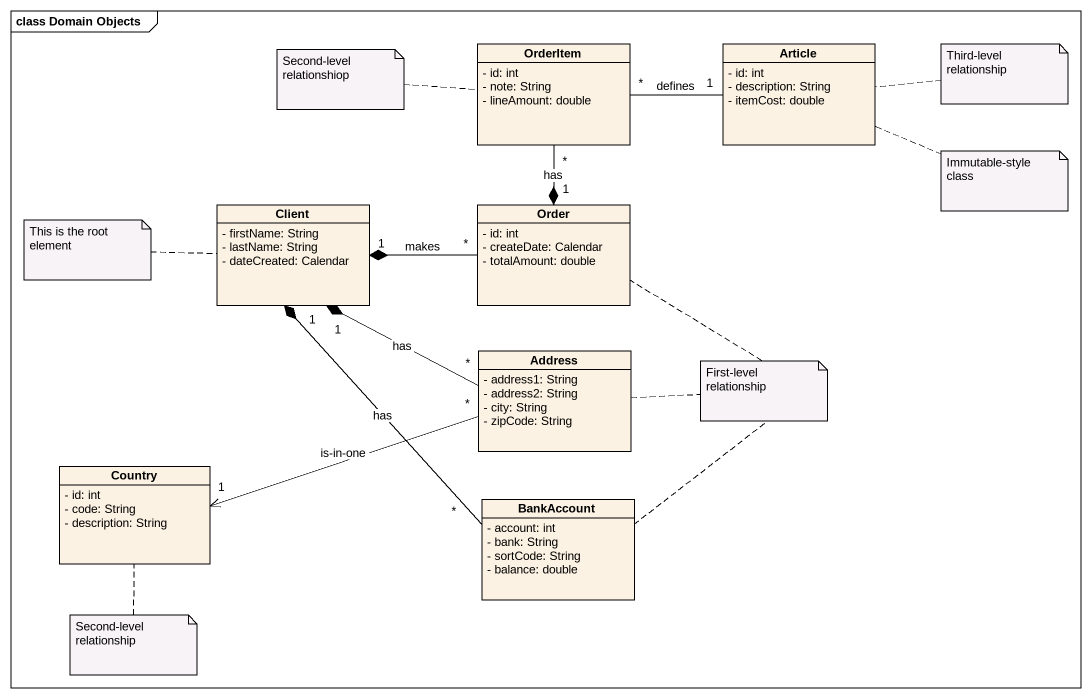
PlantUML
@startuml
mainframe class Domain Objects
hide circle
hide empty members
skinparam classAttributeIconSize 0
class OrderItem {
  - id: int
  - note: String
  - lineAmount: double
}
class Article {
  - id: int
  - description: String
  - itemCost: double
}
class Client {
  - firstName: String
  - lastName: String
  - dateCreated: Calendar
}
class Order {
  - id: int
  - createDate: Calendar
  - totalAmount: double
}
class Address {
  - address1: String
  - address2: String
  - city: String
  - zipCode: String
}
class Country {
  - id: int
  - code: String
  - description: String
}
class BankAccount {
  - account: int
  - bank: String
  - sortCode: String
  - balance: double
}
OrderItem "*" -right- "1" Article : defines
OrderItem "*" --* "1" Order : has
Order "*" -left-* "1" Client : makes
Address "*" -left-* "1" Client : has
Address "*" -left-> "1" Country : is-in-one
BankAccount "*" -up-* "1" Client : has
note left of OrderItem : Second-level relationshiop
note right of Article : Third-level relationship
note right of Article : Immutable-style class
note left of Client : This is the root element
note as N5
  First-level relationship
end note
N5 .. Order
N5 .. Address
N5 .. BankAccount
note bottom of Country : Second-level relationship
@enduml
